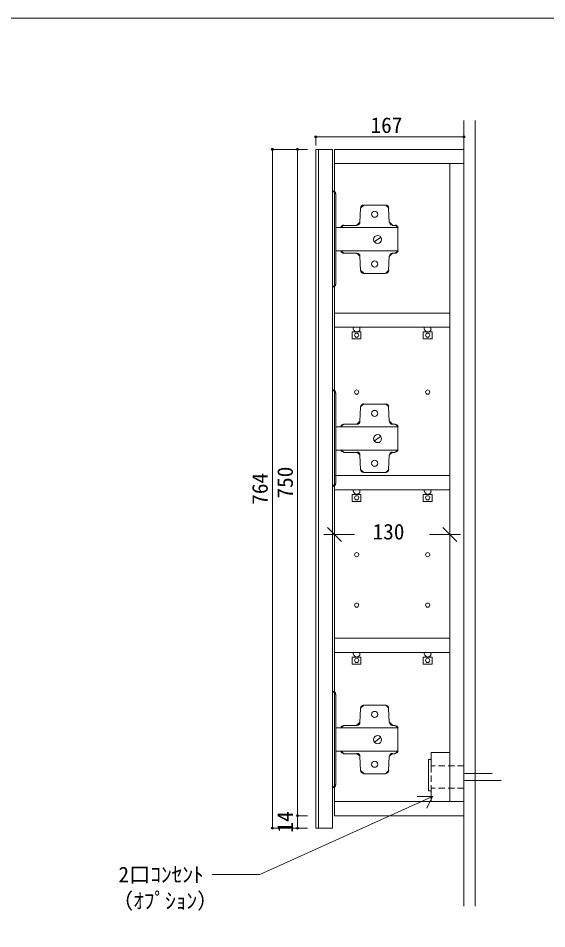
# Model space of a CAD drawing. Units: millimetres at full size, sheet at 1:6; details may follow other scales. Extents: x -1249 to 1249, y -827 to 827.
# Drawn here: x -203 to 393, y -198 to 827 of the extents above; entities that cross this region are included whole.
import ezdxf
from ezdxf.enums import TextEntityAlignment as Align

# ---------------------------------------------------------------- set-up
doc = ezdxf.new("R2010")
doc.units = ezdxf.units.MM
doc.header["$LTSCALE"] = 6
doc.header["$PDMODE"] = 32
doc.header["$PDSIZE"] = 2.4
doc.linetypes.add('DASHED1', pattern=[1.8, 1.2, -0.6])
doc.layers.add('0-0_0', color=7, linetype='Continuous', lineweight=15)
doc.styles.add('ＭＳ ゴシック', font='')
doc.styles.get('ＭＳ ゴシック').set_extended_font_data('MS Gothic')

msp = doc.modelspace()

# ---------------------------------------------------------------- linework, layer by layer
at = {"layer": '0-0_0'}
for p, q in [((299.239, 711.361), (299.239, -172.873)), ((311.739, 711.361), (311.739, -172.873)), ((132.194, 692.912), (299.239, 692.912)), ((132.194, 692.912), (132.194, 683.199)), ((299.239, 692.912), (299.239, 683.199)), ((83.317, 678.817), (83.317, -85.183)), ((83.317, 678.817), (122.882, 678.817)), ((111.693, 678.817), (111.693, -71.183)), ((111.693, 678.817), (122.882, 678.817)), ((132.234, -85.183), (132.234, 678.817)), ((132.234, 678.817), (151.159, 678.817)), ((135.146, 678.817), (135.146, -85.183)), ((151.159, -85.183), (151.159, 678.817)), ((299.239, 678.817), (153.239, 678.817)), ((153.239, 662.817), (153.239, 678.817)), ((153.239, 662.817), (153.239, -55.183)), ((153.239, 662.817), (299.239, 662.817)), ((283.239, 662.817), (283.239, -55.183)), ((154.758, 628.777), (151.301, 632.234)), ((186.238, 616.221), (182.781, 612.764)), ((214.443, 612.764), (210.985, 616.221)), ((178.596, 593.658), (182.049, 596.958)), ((215.174, 596.958), (218.628, 593.658)), ((163.674, 593.658), (160.327, 591.065)), ((224.887, 591.065), (221.539, 593.658)), ((160.327, 564.589), (163.674, 561.996)), ((221.539, 561.996), (224.887, 564.589)), ((182.049, 558.696), (178.596, 561.996)), ((218.628, 561.996), (215.174, 558.696)), ((182.781, 542.889), (186.238, 539.432)), ((210.985, 539.432), (214.443, 542.889)), ((151.301, 523.783), (154.758, 527.24)), ((177.686, 473.561), (178.778, 473.561)), ((257.75, 473.561), (258.842, 473.561)), ((154.758, 404.596), (151.301, 408.053)), ((186.238, 392.404), (182.781, 388.947)), ((214.443, 388.947), (210.985, 392.404)), ((163.674, 369.477), (160.327, 366.884)), ((178.596, 369.477), (182.049, 372.777)), ((215.174, 372.777), (218.628, 369.477)), ((224.887, 366.884), (221.539, 369.477)), ((160.327, 340.771), (163.674, 338.179)), ((221.539, 338.179), (224.887, 340.771)), ((182.049, 334.878), (178.596, 338.179)), ((218.628, 338.179), (215.174, 334.878)), ((182.781, 318.708), (186.238, 315.251)), ((210.985, 315.251), (214.443, 318.708)), ((151.301, 299.602), (154.758, 303.059)), ((177.686, 290.504), (178.778, 290.504)), ((257.75, 290.504), (258.842, 290.504)), ((153.302, 245.376), (153.302, 257.386)), ((283.226, 245.376), (283.226, 257.386)), ((161.309, 237.37), (145.296, 253.383)), ((275.219, 253.383), (291.232, 237.37)), ((141.293, 245.376), (175.866, 245.376)), ((295.235, 245.376), (260.298, 245.376)), ((177.686, 107.447), (178.778, 107.447)), ((257.75, 107.447), (258.842, 107.447)), ((154.758, 65.413), (151.301, 68.87)), ((186.238, 53.221), (182.781, 49.764)), ((214.443, 49.764), (210.985, 53.221)), ((178.596, 30.657), (182.049, 33.958)), ((215.174, 33.958), (218.628, 30.657)), ((163.674, 30.293), (160.327, 27.701)), ((224.887, 27.701), (221.539, 30.293)), ((160.327, 1.588), (163.674, -1.005)), ((221.539, -1.005), (224.887, 1.588)), ((182.049, -4.305), (178.596, -1.005)), ((218.628, -1.005), (215.174, -4.305)), ((262.239, -7.999), (259.239, -7.999)), ((259.239, -7.999), (259.239, -42.999)), ((262.239, -15.183), (262.239, -0.183)), ((262.239, -0.183), (283.239, -0.183)), ((283.239, -0.183), (283.239, -55.183)), ((182.781, -20.111), (186.238, -23.568)), ((210.985, -23.568), (214.443, -20.111)), ((299.065, -23.683), (331.168, -23.683)), ((151.301, -39.581), (154.758, -36.124)), ((262.239, -55.183), (262.239, -40.183)), ((299.065, -31.683), (341.168, -31.683)), ((263.795, -49.658), (246.333, -49.658)), ((257.246, -62.754), (263.795, -49.658)), ((262.239, -42.999), (259.239, -42.999)), ((153.239, -55.183), (153.239, -71.183)), ((299.239, -55.183), (153.239, -55.183)), ((283.239, -55.183), (262.239, -55.183)), ((299.239, -55.183), (299.239, -71.183)), ((111.693, -71.183), (122.882, -71.183)), ((111.693, -71.183), (111.693, -85.183)), ((299.239, -71.183), (153.239, -71.183)), ((83.317, -85.183), (122.882, -85.183)), ((111.693, -85.183), (122.882, -85.183)), ((151.159, -85.183), (132.234, -85.183))]:
    msp.add_line(p, q, dxfattribs=at)
at = {"layer": '0-0_0', "linetype": 'DASHED1'}
for p, q in [((262.239, -15.183), (262.239, -40.183)), ((299.251, -15.183), (262.239, -15.183)), ((299.251, -40.183), (262.239, -40.183))]:
    msp.add_line(p, q, dxfattribs=at)
at = {"layer": '0-0_0', "lineweight": 18}
msp.add_lwpolyline([(-1249.379, -826.86), (1248.863, -826.86), (1248.863, 826.506), (-1249.379, 826.506)], close=True, dxfattribs=at)
at = {"layer": '0-0_0'}
for points in [[(299.239, 678.817), (299.239, 662.817), (299.239, -55.183)], [(151.159, 523.419), (151.159, 631.87), (151.159, 523.419)], [(154.758, 628.595), (154.758, 527.058), (154.758, 628.595)], [(210.803, 616.221), (186.056, 616.221), (210.803, 616.221)], [(182.781, 612.582), (182.053, 596.933), (182.781, 612.582)], [(214.807, 596.933), (214.079, 612.582), (214.807, 596.933)], [(178.414, 593.294), (163.492, 593.294), (178.414, 593.294)], [(221.357, 593.294), (218.446, 593.294), (221.357, 593.294)], [(198.066, 574.733), (204.981, 579.828), (198.066, 574.733)], [(178.414, 561.996), (163.492, 561.996), (178.414, 561.996)], [(182.781, 542.707), (182.053, 558.72), (182.781, 542.707)], [(214.807, 558.72), (214.079, 542.707), (214.807, 558.72)], [(221.357, 561.996), (218.446, 561.996), (221.357, 561.996)], [(210.803, 539.068), (186.056, 539.068), (210.803, 539.068)], [(181.689, 476.472), (181.689, 478.656), (174.41, 478.656), (174.41, 476.472)], [(261.754, 476.472), (261.754, 478.656), (254.475, 478.656), (254.475, 476.472)], [(151.159, 299.238), (151.159, 407.689), (151.159, 299.238)], [(154.758, 404.414), (154.758, 302.877), (154.758, 404.414)], [(210.803, 392.04), (186.056, 392.04), (210.803, 392.04)], [(182.781, 388.765), (182.053, 372.752), (182.781, 388.765)], [(214.807, 372.752), (214.079, 388.765), (214.807, 372.752)], [(178.414, 369.477), (163.492, 369.477), (178.414, 369.477)], [(221.357, 369.477), (218.446, 369.477), (221.357, 369.477)], [(198.066, 350.552), (204.981, 355.647), (198.066, 350.552)], [(178.414, 337.815), (163.492, 337.815), (178.414, 337.815)], [(182.781, 318.526), (182.053, 334.539), (182.781, 318.526)], [(214.807, 334.539), (214.079, 318.526), (214.807, 334.539)], [(221.357, 337.815), (218.446, 337.815), (221.357, 337.815)], [(210.803, 315.251), (186.056, 315.251), (210.803, 315.251)], [(181.689, 293.779), (181.689, 295.599), (174.41, 295.599), (174.41, 293.779)], [(261.754, 293.779), (261.754, 295.599), (254.475, 295.599), (254.475, 293.779)], [(181.689, 110.722), (181.689, 112.542), (174.41, 112.542), (174.41, 110.722)], [(261.754, 110.722), (261.754, 112.542), (254.475, 112.542), (254.475, 110.722)], [(151.159, -39.581), (151.159, 68.87), (151.159, -39.581)], [(154.758, 65.231), (154.758, -36.306), (154.758, 65.231)], [(210.803, 53.221), (186.056, 53.221), (210.803, 53.221)], [(182.781, 49.582), (182.053, 33.569), (182.781, 49.582)], [(214.807, 33.569), (214.079, 49.582), (214.807, 33.569)], [(178.414, 30.293), (163.492, 30.293), (178.414, 30.293)], [(221.357, 30.293), (218.446, 30.293), (221.357, 30.293)], [(198.066, 11.369), (204.981, 16.828), (198.066, 11.369)], [(178.414, -1.369), (163.492, -1.369), (178.414, -1.369)], [(182.781, -20.293), (182.053, -4.644), (182.781, -20.293)], [(214.807, -4.644), (214.079, -20.293), (214.807, -4.644)], [(221.357, -1.369), (218.446, -1.369), (221.357, -1.369)], [(210.803, -23.932), (186.056, -23.932), (210.803, -23.932)], [(263.795, -49.658), (69.323, -137.359), (15.319, -137.359)]]:
    msp.add_lwpolyline(points, dxfattribs=at)
for points in [[(154.758, 590.746), (224.633, 590.746), (224.633, 564.543), (154.758, 564.543), (224.633, 564.543), (224.633, 590.746)], [(283.226, 478.656), (283.226, 494.669), (153.302, 494.669), (153.302, 478.656)], [(183.145, 473.561), (183.145, 465.554), (173.319, 465.554), (173.319, 473.561)], [(263.209, 473.561), (263.209, 465.554), (253.383, 465.554), (253.383, 473.561)], [(154.758, 366.565), (224.633, 366.565), (224.633, 340.362), (154.758, 340.362), (224.633, 340.362), (224.633, 366.565)], [(283.226, 295.599), (283.226, 311.612), (153.302, 311.612), (153.302, 295.599)], [(183.145, 290.504), (183.145, 282.497), (173.319, 282.497), (173.319, 290.504)], [(263.209, 290.504), (263.209, 282.497), (253.383, 282.497), (253.383, 290.504)], [(283.226, 112.542), (283.226, 128.555), (153.302, 128.555), (153.302, 112.542)], [(183.145, 107.447), (183.145, 99.44), (173.319, 99.44), (173.319, 107.447)], [(263.209, 107.447), (263.209, 99.44), (253.383, 99.44), (253.383, 107.447)], [(154.758, 27.746), (224.633, 27.746), (224.633, 1.543), (154.758, 1.543), (224.633, 1.543), (224.633, 27.746)]]:
    msp.add_lwpolyline(points, close=True, dxfattribs=at)
for centre, radius in [((198.612, 605.849), 3.457), ((198.612, 605.849), 3.457), ((201.887, 577.463), 4.549), ((201.887, 577.463), 4.549), ((198.612, 549.804), 3.457), ((198.612, 549.804), 3.457), ((178.232, 469.739), 2.365), ((178.232, 469.739), 2.365), ((258.296, 469.739), 2.365), ((258.296, 469.739), 2.365), ((178.232, 405.688), 2.365), ((258.296, 405.688), 2.365), ((198.612, 381.668), 3.457), ((198.612, 381.668), 3.457), ((201.887, 353.282), 4.549), ((201.887, 353.282), 4.549), ((198.612, 325.623), 3.457), ((198.612, 325.623), 3.457), ((178.232, 286.682), 2.365), ((178.232, 286.682), 2.365), ((258.296, 286.682), 2.365), ((258.296, 286.682), 2.365), ((178.232, 222.631), 2.365), ((258.296, 222.631), 2.365), ((178.232, 165.858), 2.365), ((258.296, 165.858), 2.365), ((178.232, 103.625), 2.365), ((178.232, 103.625), 2.365), ((258.296, 103.625), 2.365), ((258.296, 103.625), 2.365), ((198.612, 42.849), 3.457), ((198.612, 42.849), 3.457), ((201.887, 14.462), 4.549), ((201.887, 14.462), 4.549), ((198.612, -13.196), 3.457), ((198.612, -13.196), 3.457)]:
    msp.add_circle(centre, radius, dxfattribs=at)
for centre, radius, start, end in [((151.301, 628.777), 3.457, 359.99996, 90.00004), ((186.238, 612.764), 3.457, 89.99996, 180.00004), ((210.985, 612.764), 3.457, 359.99996, 90.00004), ((178.596, 597.115), 3.457, 269.99997, 357.39629), ((218.628, 597.115), 3.457, 182.60371, 270.00003), ((163.674, 590.2), 3.457, 90, 165.52001), ((221.539, 590.2), 3.457, 14.47999, 90), ((163.674, 565.453), 3.457, 194.47999, 270), ((221.539, 565.453), 3.457, 270, 345.52001), ((178.596, 558.538), 3.457, 2.60371, 90.00003), ((218.628, 558.538), 3.457, 89.99997, 177.39629), ((186.238, 542.889), 3.457, 179.99996, 270.00004), ((210.985, 542.889), 3.457, 269.99996, 0.00004), ((151.301, 527.24), 3.457, 269.99996, 0.00004), ((177.868, 476.654), 3.093, 180, 270), ((178.96, 476.654), 3.093, 270, 360), ((257.932, 476.654), 3.093, 180, 270), ((259.024, 476.654), 3.093, 270, 360), ((151.301, 404.596), 3.457, 359.99996, 90.00004), ((186.238, 388.947), 3.457, 89.99996, 180.00004), ((210.985, 388.947), 3.457, 359.99996, 90.00004), ((163.674, 366.019), 3.457, 90, 165.52001), ((178.596, 372.934), 3.457, 269.99997, 357.39629), ((218.628, 372.934), 3.457, 182.60371, 270.00003), ((221.539, 366.019), 3.457, 14.47999, 90), ((163.674, 341.636), 3.457, 194.47999, 270), ((221.539, 341.636), 3.457, 270, 345.52001), ((178.596, 334.721), 3.457, 2.60371, 90.00003), ((218.628, 334.721), 3.457, 89.99997, 177.39629), ((186.238, 318.708), 3.457, 179.99996, 270.00004), ((210.985, 318.708), 3.457, 269.99996, 0.00004), ((151.301, 303.059), 3.457, 269.99996, 0.00004), ((177.868, 293.961), 3.093, 180, 270), ((178.96, 293.961), 3.093, 270, 360), ((257.932, 293.961), 3.093, 180, 270), ((259.024, 293.961), 3.093, 270, 360), ((177.868, 110.904), 3.093, 180, 270), ((178.96, 110.904), 3.093, 270, 360), ((257.932, 110.904), 3.093, 180, 270), ((259.024, 110.904), 3.093, 270, 360), ((151.301, 65.413), 3.457, 359.99996, 90.00004), ((186.238, 49.764), 3.457, 89.99996, 180.00004), ((210.985, 49.764), 3.457, 359.99996, 90.00004), ((178.596, 34.115), 3.457, 269.99997, 357.39629), ((218.628, 34.115), 3.457, 182.60371, 270.00003), ((163.674, 26.836), 3.457, 90, 165.52001), ((221.539, 26.836), 3.457, 14.47999, 90), ((163.674, 2.453), 3.457, 194.47999, 270), ((221.539, 2.453), 3.457, 270, 345.52001), ((178.596, -4.462), 3.457, 2.60371, 90.00003), ((218.628, -4.462), 3.457, 89.99997, 177.39629), ((186.238, -20.111), 3.457, 179.99996, 270.00004), ((210.985, -20.111), 3.457, 269.99996, 0.00004), ((151.301, -36.124), 3.457, 269.99996, 0.00004)]:
    msp.add_arc(centre, radius, start, end, dxfattribs=at)
for p in [(132.194, 692.912), (299.239, 692.912), (83.317, 678.817), (111.693, 678.817), (111.693, -71.183), (83.317, -85.183), (111.693, -85.183)]:
    msp.add_point(p, dxfattribs=at)

# ---------------------------------------------------------------- texts
at = {"layer": '0-0_0', "style": 'ＭＳ ゴシック'}
for s, p in [('167', (193.901, 692.082)), ('130', (196.209, 234.456)), ('2口ｺﾝｾﾝﾄ', (-90.122, -151.468)), ('（ｵﾌﾟｼｮﾝ）', (-97.501, -181.023))]:
    msp.add_text(s, height=17.6, dxfattribs=at).set_placement(p, align=Align.BOTTOM_LEFT)
for s, p in [('750', (111.693, 285.817)), ('764', (83.317, 278.817)), ('14', (111.693, -90.183))]:
    msp.add_text(s, height=17.6, rotation=90, dxfattribs=at).set_placement(p, align=Align.BOTTOM_LEFT)

doc.saveas('drawing.dxf')
